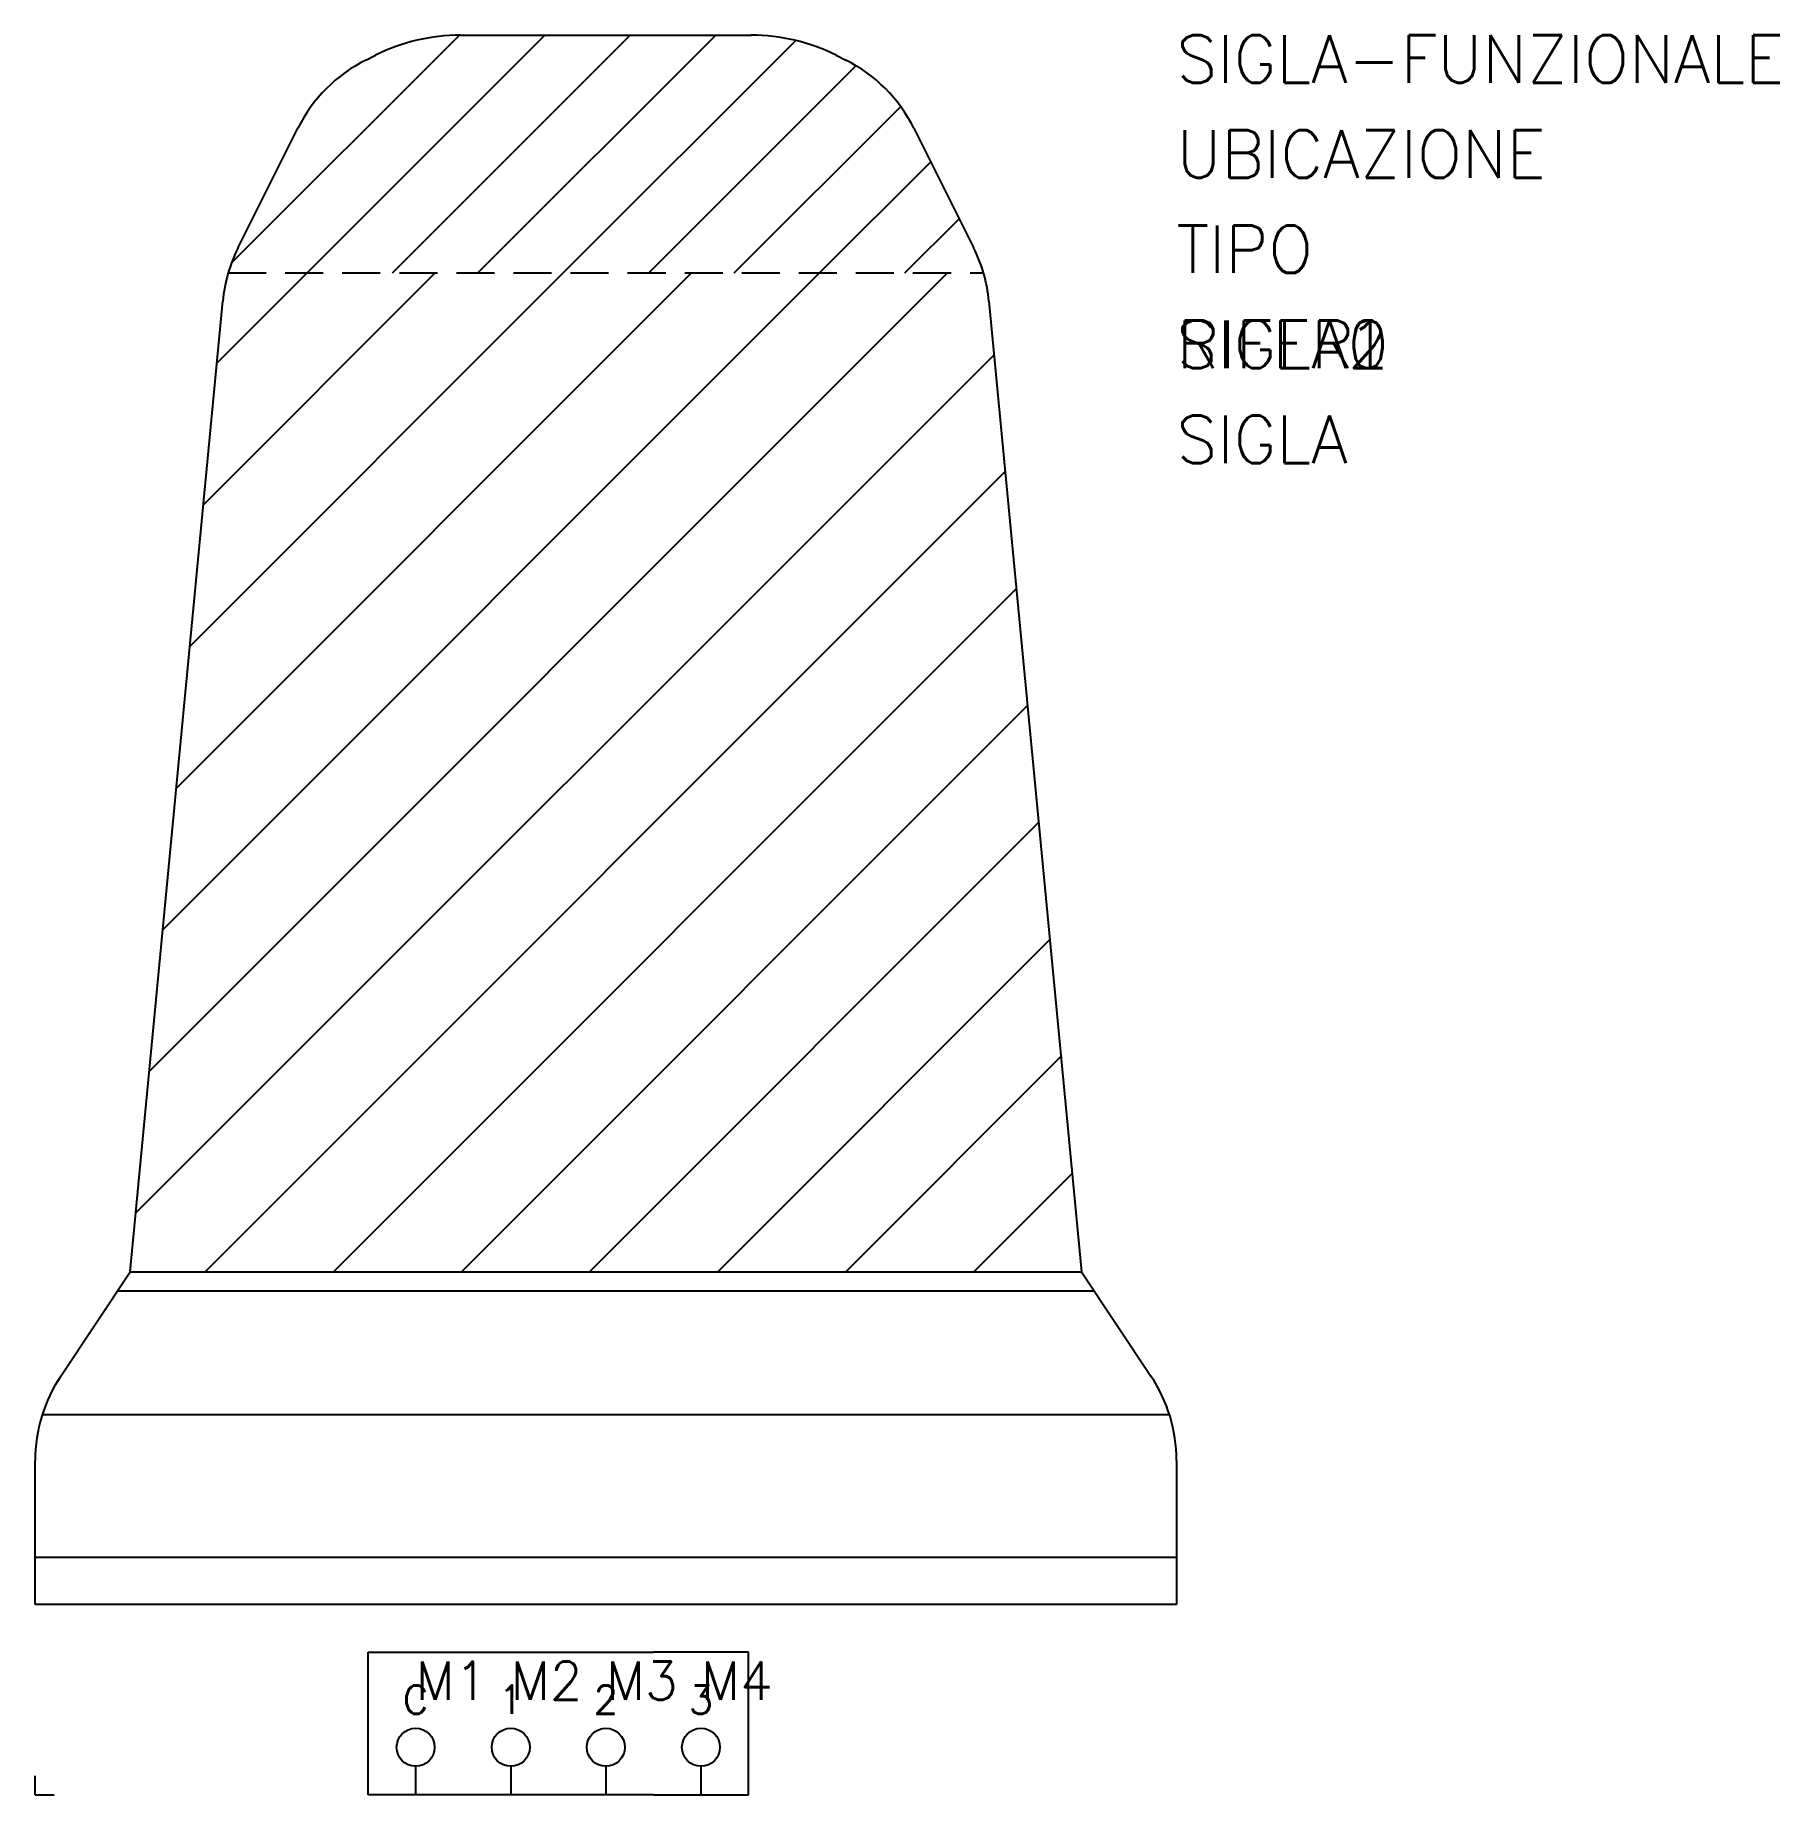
# Model space of a CAD drawing. Extents: x 0 to 91.7, y 0 to 92.5.
import ezdxf

# ---------------------------------------------------------------- set-up
doc = ezdxf.new("R2010")
doc.units = 0
doc.header["$LTSCALE"] = 4
doc.linetypes.add('DASHED', pattern=[0.75, 0.5, -0.25])
doc.layers.get('0').update_dxf_attribs({"linetype": 'CONTINUOUS'})
doc.styles.get("Standard").update_dxf_attribs({"font": 'romans.shx'})

msp = doc.modelspace()

# ---------------------------------------------------------------- hatches: boundary and pattern name
h = msp.add_hatch()
h.set_pattern_fill('ANSI31', color=256)
h.set_pattern_definition([(45, (-250, -90), (-2.245064, 2.245064), [])])
h.paths.add_polyline_path([(22.361, 92.5, 0.116434), (17.889, 91.444), (17.385, 91.193, 0.162278), (13.807, 87.615), (10.667, 81.334, 0.04488), (10.144, 80), (49.856, 80, 0.04488), (49.333, 81.334), (46.193, 87.615, 0.162278), (42.615, 91.193), (42.111, 91.444, 0.116434), (37.639, 92.5)])
h = msp.add_hatch()
h.set_pattern_fill('ANSI31', color=256, scale=1.5)
h.set_pattern_definition([(45, (-250, -90), (-3.367596, 3.367596), [])])
h.paths.add_polyline_path([(5, 27.5), (55, 27.5), (50.141, 78.515, 0.047359), (49.856, 80), (10.144, 80, 0.047359), (9.859, 78.515)])

# ---------------------------------------------------------------- linework, layer by layer
for p, q in [((22.361, 92.5), (37.639, 92.5)), ((17.385, 91.193), (17.889, 91.444)), ((42.111, 91.444), (42.615, 91.193)), ((10.667, 81.334), (13.807, 87.615)), ((46.193, 87.615), (49.333, 81.334)), ((5, 27.5), (9.859, 78.515)), ((50.141, 78.515), (55, 27.5)), ((1.344, 22.015), (5, 27.5)), ((5, 27.5), (55, 27.5)), ((55, 27.5), (58.656, 22.015)), ((4.333, 26.5), (55.667, 26.5)), ((0.376, 20), (59.624, 20)), ((0, 10), (0, 17.578)), ((60, 17.578), (60, 10)), ((0, 12.5), (60, 12.5)), ((60, 10), (0, 10)), ((17.5, 5), (17.5, 7.5)), ((17.5, 7.5), (32.5, 7.5)), ((37.5, 7.5), (32.5, 7.5)), ((37.5, 0), (37.5, 7.5)), ((17.5, 0), (17.5, 5)), ((0, 0), (0, 1)), ((20, 1.5), (20, 0)), ((25, 1.5), (25, 0)), ((30, 1.5), (30, 0)), ((35, 1.5), (35, 0)), ((0, 0), (1, 0)), ((32.5, 0), (17.5, 0)), ((32.5, 0), (37.5, 0))]:
    msp.add_line(p, q)
at = {"linetype": 'DASHED'}
msp.add_line((10.144, 80), (49.856, 80), dxfattribs=at)
for centre in [(20, 2.5), (25, 2.5), (30, 2.5), (35, 2.5)]:
    msp.add_circle(centre, 1)
for centre, radius, start, end in [((22.361, 82.5), 10, 90, 116.56505), ((37.639, 82.5), 10, 63.43495, 90), ((20.963, 84.037), 8, 116.56505, 153.43495), ((39.037, 84.037), 8, 26.56505, 63.43495), ((17.823, 77.757), 8, 153.43495, 174.55967), ((42.177, 77.757), 8, 5.44033, 26.56505), ((8, 17.578), 8, 146.30993, 180), ((52, 17.578), 8, 0, 33.69007)]:
    msp.add_arc(centre, radius, start, end)

# ---------------------------------------------------------------- texts
at = {"char_height": 1.5, "attachment_point": 5}
for s, insert in [('C', (20, 5)), ('1', (25, 5)), ('2', (30, 5)), ('3', (35, 5))]:
    msp.add_mtext_dynamic_manual_height_columns(s, width=5, gutter_width=1, heights=[3.75], dxfattribs=dict(at, insert=insert))
at = {"color": 3}
for tag, p, s, flags in [('SIGLA-FUNZIONALE', (60, 90), '', 9), ('UBICAZIONE', (60, 85), '', 8), ('TIPO', (60, 80), '', 9), ('SIGLA0', (60, 75), '', 9), ('SIGLA1', (60, 75), '', 9), ('SIGLA2', (60, 75), '', 9), ('RIFER', (60, 75), 'RIFER ?', 8), ('SIGLA', (60, 70), 'SIGLA ?', 8)]:
    msp.add_attdef(tag, p, s, height=2.5, dxfattribs=dict(at, flags=flags))
at = {"color": 4, "flags": 8}
for tag, p in [('M1', (20, 5)), ('M2', (25, 5)), ('M3', (30, 5)), ('M4', (35, 5))]:
    msp.add_attdef(tag, p, '', height=2, dxfattribs=at)
at = {"flags": 9}
for tag, p, s, height in [('TIPOSIG', (0, 0), '3', 0.00000001), ('POSIZIONE', (0, 0), '', 0.00000001), ('P-TABELLA', (0, 0), '', 0.00000001), ('T-TABELLA', (0, 0), '', 0.00000001), ('H-TABELLA', (0, 0), '', 0.00000001), ('CODICE', (0, 0), '1xNNN', 0.00000001), ('NOTE1', (0, 0), '', 0.00000001), ('NOTE2', (0, 0), '', 0.00000001), ('DEN1', (0, 0), '', 0.00000001), ('DEN1-A', (0, 0), '', 0.00000001), ('DEN1-TRAD-ID', (0, 0), '', 0.00000001), ('F1', (20, 0), '', 0.00001), ('F2', (25, 0), '', 0.00001), ('F3', (30, 0), '', 0.00001), ('F4', (35, 0), '', 0.00001)]:
    msp.add_attdef(tag, p, s, height=height, dxfattribs=at)

doc.saveas('drawing.dxf')
